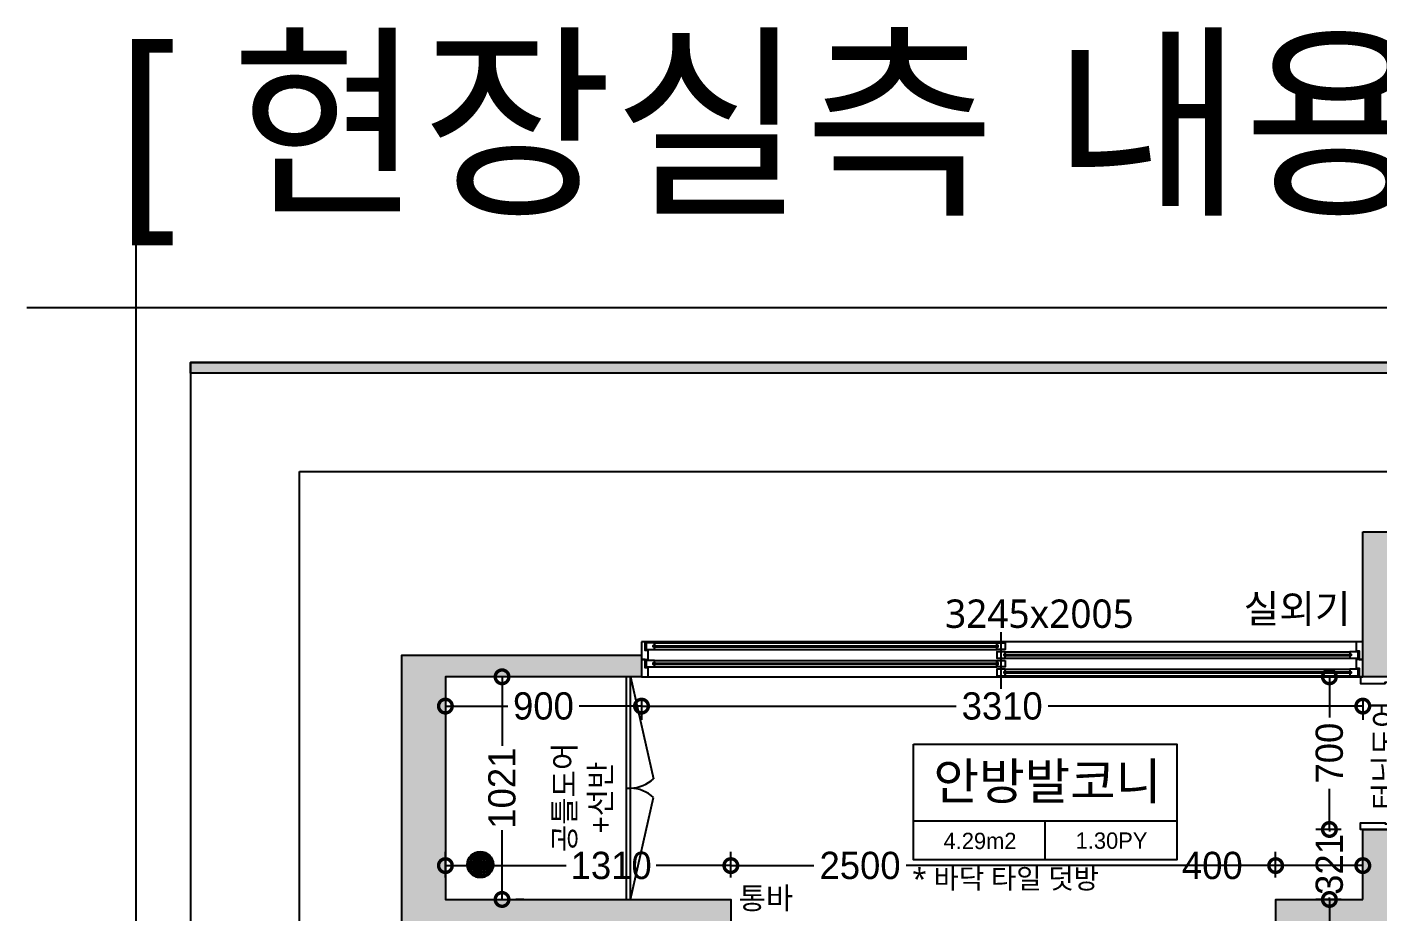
# Model space of a CAD drawing. Header units: millimetres. Extents: x 43335 to 261478, y -4312 to 41218.
# Drawn here: x 136853 to 143052, y 26975 to 31033 of the extents above; entities that cross this region are included whole.
import ezdxf
from ezdxf.enums import TextEntityAlignment as Align

# ---------------------------------------------------------------- set-up
doc = ezdxf.new("R2010")
doc.units = ezdxf.units.MM
doc.linetypes.add('CONT', pattern=[2, 1, 1])
for name, color, linetype in [('0-ELC TEXT', 7, 'Continuous'), ('03-TEXT', 3, 'Continuous'), ('DIM', 7, 'Continuous'), ('EHP장비', 1, 'Continuous'), ('FORM(YOURNAME)-11', 1, 'Continuous'), ('P-门', 4, 'Continuous'), ('S-DIM', 7, 'Continuous'), ('문자선', 3, 'Continuous'), ('벽1', 2, 'Continuous'), ('인테리어_가구_제작', 6, 'Continuous'), ('인테리어_기타', 8, 'Continuous'), ('인테리어_해치_벽체', 8, 'Continuous'), ('평면_가구', 6, 'Continuous')]:
    doc.layers.add(name, color=color, linetype=linetype)
doc.styles.add('YOURNAME', font='HANDotum.ttf')
doc.styles.add('넥슨고딕', font='HANDotum.ttf')
doc.styles.add('돋움', font='malgun.ttf')
doc.styles.add('스타일1', font='HANDotum.ttf')
doc.styles.add('코레일둥고', font='HANDotum.ttf')
doc.dimstyles.new('50', dxfattribs={"dimscale": 50, "dimtxt": 2.5, "dimasz": 2.5, "dimexe": 1.25, "dimexo": 2, "dimtad": 0, "dimdec": 0, "dimtxsty": '스타일1', "dimblk": 'DOTSMALL', "dimcen": 2.5, "dimclrd": 1, "dimclre": 1, "dimclrt": 2, "dimadec": 0, "dimazin": 0, "dimtfac": 1, "dimtdec": 0, "dimtix": 1, "dimtmove": 0, "dimatfit": 3, "dimldrblk": 'DOTSMALL', "dimfxl": 1.25, "dimarcsym": 0})

# ---------------------------------------------------------------- blocks, each defined once
blk = doc.blocks.new('FORM-ELEVATION')
at = {"layer": 'FORM(YOURNAME)-11'}
h = blk.add_hatch(color=256, dxfattribs=at)
h.dxf.hatch_style = 1
h.paths.add_polyline_path([(-10309, 35708), (71691, 35708), (71691, 35508), (-10309, 35508)])
h.paths.add_polyline_path([(-10309, -21492), (71691, -21492), (71691, -21692), (-10309, -21692)])
at = {"layer": 'Defpoints', "color": 1}
blk.add_lwpolyline([(-11309, 38708), (-11309, 36708), (-13309, 36708)], dxfattribs=at)
at = {"layer": 'Defpoints', "color": 158}
for points in [[(-10309, -21692), (71691, -21692), (71691, 35708), (-10309, 35708)], [(-8309, 33708), (61071, 33708), (61071, -19692), (-8309, -19692)]]:
    blk.add_lwpolyline(points, close=True, dxfattribs=at)
at = {"layer": 'FORM(YOURNAME)-11', "color": 250}
blk.add_lwpolyline([(-11309, -22692), (72691, -22692), (72691, 36708), (-11309, 36708)], close=True, dxfattribs=at)
at = {"layer": 'FORM(YOURNAME)-11'}
blk.add_lwpolyline([(-10309, 35708), (71691, 35708), (71691, 35508), (-10309, 35508)], close=True, dxfattribs=at)
at = {"layer": 'FORM(YOURNAME)-11', "color": 3, "style": 'YOURNAME'}
for tag, height, p in [('1', 451, (71041, -1219)), ('2', 451, (71041, -1863)), ('3', 451, (71041, -3150)), ('4', 451, (71041, -5081)), ('5', 515, (71041, -7398)), ('6', 515, (71041, -9650)), ('7', 515, (71041, -11903)), ('8', 515, (71041, -14155)), ('9', 515, (71041, -16408)), ('10', 515, (66791, -18596)), ('11', 515, (71041, -18660)), ('12', 515, (66791, -20848)), ('13', 515, (71041, -20848))]:
    blk.add_attdef(tag, text='', height=height, dxfattribs=at).set_placement(p, align=Align.MIDDLE_RIGHT)
blk = doc.blocks.new('_DOTSMALL')
at = {"color": 0, "linetype": 'ByBlock', "const_width": 0.5}
blk.add_lwpolyline([(-0.0625, 0, 1), (0.0625, 0, 1)], format="xyb", close=True, dxfattribs=at)
blk = doc.blocks.new('*D379')
at = {"layer": 'Defpoints', "color": 0, "transparency": 16777216}
for p in [(139032.9, 28053.4), (139032.9, 28053.4), (139032.9, 27032.4)]:
    blk.add_point(p, dxfattribs=at)
at = {"layer": 'S-DIM', "color": 1, "lineweight": -2, "transparency": 16777216}
for p, q in [((139032.9, 28053.4), (139032.9, 27736.4)), ((139132.9, 28053.4), (139095.4, 28053.4)), ((139032.9, 27032.4), (139032.9, 27349.5)), ((139132.9, 27032.4), (139095.4, 27032.4))]:
    blk.add_line(p, q, dxfattribs=at)
at = {"layer": 'S-DIM', "color": 1, "lineweight": -2, "transparency": 16777216, "xscale": 125, "yscale": 125, "zscale": 125}
for p, rotation in [((139032.9, 28053.4), 90), ((139032.9, 27032.4), 270)]:
    blk.add_blockref('_DOTSMALL', p, dxfattribs=dict(at, rotation=rotation))
at = {"layer": 'S-DIM', "color": 2, "transparency": 16777216, "insert": (139032.9, 27542.9), "char_height": 125, "attachment_point": 5, "rotation": 90, "style": '스타일1'}
blk.add_mtext('1021', dxfattribs=at)
blk = doc.blocks.new('*D388')
at = {"layer": 'Defpoints', "color": 0, "transparency": 16777216}
for p in [(138772.9, 28053.4), (139672.9, 28053.4), (139672.9, 27919)]:
    blk.add_point(p, dxfattribs=at)
at = {"layer": 'S-DIM', "color": 1, "lineweight": -2, "transparency": 16777216}
for p, q in [((138772.9, 27953.4), (138772.9, 27856.5)), ((138772.9, 27919), (139058.7, 27919)), ((139672.9, 27919), (139387.2, 27919)), ((139672.9, 27953.4), (139672.9, 27856.5))]:
    blk.add_line(p, q, dxfattribs=at)
at = {"layer": 'S-DIM', "color": 1, "lineweight": -2, "transparency": 16777216, "xscale": 125, "yscale": 125, "zscale": 125, "rotation": 180}
blk.add_blockref('_DOTSMALL', (138772.9, 27919), dxfattribs=at)
at = {"layer": 'S-DIM', "color": 1, "lineweight": -2, "transparency": 16777216, "xscale": 125, "yscale": 125, "zscale": 125}
blk.add_blockref('_DOTSMALL', (139672.9, 27919), dxfattribs=at)
at = {"layer": 'S-DIM', "color": 2, "transparency": 16777216, "insert": (139222.9, 27919), "char_height": 125, "attachment_point": 5, "style": '스타일1'}
blk.add_mtext('900', dxfattribs=at)
blk = doc.blocks.new('*D406')
at = {"layer": 'Defpoints', "color": 0, "transparency": 16777216}
for p in [(139672.9, 28053.4), (142982.9, 28053.4), (142982.9, 27919)]:
    blk.add_point(p, dxfattribs=at)
at = {"layer": 'S-DIM', "color": 1, "lineweight": -2, "transparency": 16777216}
for p, q in [((139672.9, 27953.4), (139672.9, 27856.5)), ((139672.9, 27919), (141116.2, 27919)), ((142982.9, 27919), (141539.6, 27919)), ((142982.9, 27953.4), (142982.9, 27856.5))]:
    blk.add_line(p, q, dxfattribs=at)
at = {"layer": 'S-DIM', "color": 1, "lineweight": -2, "transparency": 16777216, "xscale": 125, "yscale": 125, "zscale": 125, "rotation": 180}
blk.add_blockref('_DOTSMALL', (139672.9, 27919), dxfattribs=at)
at = {"layer": 'S-DIM', "color": 1, "lineweight": -2, "transparency": 16777216, "xscale": 125, "yscale": 125, "zscale": 125}
blk.add_blockref('_DOTSMALL', (142982.9, 27919), dxfattribs=at)
at = {"layer": 'S-DIM', "color": 2, "transparency": 16777216, "insert": (141327.9, 27919), "char_height": 125, "attachment_point": 5, "style": '스타일1'}
blk.add_mtext('3310', dxfattribs=at)
blk = doc.blocks.new('*D407')
at = {"layer": 'Defpoints', "color": 0, "transparency": 16777216}
for p in [(142982.9, 28053.4), (142829.6, 27353.4), (142982.9, 27353.4)]:
    blk.add_point(p, dxfattribs=at)
at = {"layer": 'S-DIM', "color": 1, "lineweight": -2, "transparency": 16777216}
for p, q in [((142882.9, 28053.4), (142767.1, 28053.4)), ((142829.6, 28053.4), (142829.6, 27867.3)), ((142829.6, 27353.4), (142829.6, 27539.6)), ((142882.9, 27353.4), (142767.1, 27353.4))]:
    blk.add_line(p, q, dxfattribs=at)
at = {"layer": 'S-DIM', "color": 1, "lineweight": -2, "transparency": 16777216, "xscale": 125, "yscale": 125, "zscale": 125}
for p, rotation in [((142829.6, 28053.4), 90), ((142829.6, 27353.4), 270)]:
    blk.add_blockref('_DOTSMALL', p, dxfattribs=dict(at, rotation=rotation))
at = {"layer": 'S-DIM', "color": 2, "transparency": 16777216, "insert": (142829.6, 27703.4), "char_height": 125, "attachment_point": 5, "rotation": 90, "style": '스타일1'}
blk.add_mtext('700', dxfattribs=at)
blk = doc.blocks.new('*D408')
at = {"layer": 'Defpoints', "color": 0, "transparency": 16777216}
for p in [(142982.9, 27353.4), (142829.6, 27032.4), (142982.9, 27032.4)]:
    blk.add_point(p, dxfattribs=at)
at = {"layer": 'S-DIM', "color": 1, "lineweight": -2, "transparency": 16777216}
for p, q in [((142829.6, 27353.4), (142829.6, 27478.4)), ((142882.9, 27353.4), (142767.1, 27353.4)), ((142829.6, 27353.4), (142829.6, 27344.7)), ((142882.9, 27032.4), (142767.1, 27032.4)), ((142829.6, 27032.4), (142829.6, 27041.2)), ((142829.6, 27032.4), (142829.6, 26907.4))]:
    blk.add_line(p, q, dxfattribs=at)
at = {"layer": 'S-DIM', "color": 1, "lineweight": -2, "transparency": 16777216, "xscale": 125, "yscale": 125, "zscale": 125}
for p, rotation in [((142829.6, 27353.4), 270), ((142829.6, 27032.4), 90)]:
    blk.add_blockref('_DOTSMALL', p, dxfattribs=dict(at, rotation=rotation))
at = {"layer": 'S-DIM', "color": 2, "transparency": 16777216, "insert": (142829.6, 27192.9), "char_height": 125, "attachment_point": 5, "rotation": 90, "style": '스타일1'}
blk.add_mtext('321', dxfattribs=at)
blk = doc.blocks.new('*D409')
at = {"layer": 'Defpoints', "color": 0, "transparency": 16777216}
for p in [(142982.9, 27187.7), (142582.9, 27032.4), (142982.9, 27032.4)]:
    blk.add_point(p, dxfattribs=at)
at = {"layer": 'S-DIM', "color": 1, "lineweight": -2, "transparency": 16777216}
for p, q in [((142582.9, 27132.4), (142582.9, 27250.2)), ((142982.9, 27132.4), (142982.9, 27250.2)), ((142582.9, 27187.7), (142457.9, 27187.7)), ((142982.9, 27187.7), (142582.9, 27187.7))]:
    blk.add_line(p, q, dxfattribs=at)
at = {"layer": 'S-DIM', "color": 1, "lineweight": -2, "transparency": 16777216, "xscale": 125, "yscale": 125, "zscale": 125, "rotation": 180}
blk.add_blockref('_DOTSMALL', (142582.9, 27187.7), dxfattribs=at)
at = {"layer": 'S-DIM', "color": 1, "lineweight": -2, "transparency": 16777216, "xscale": 125, "yscale": 125, "zscale": 125}
blk.add_blockref('_DOTSMALL', (142982.9, 27187.7), dxfattribs=at)
at = {"layer": 'S-DIM', "color": 2, "transparency": 16777216, "insert": (142292.2, 27187.7), "char_height": 125, "attachment_point": 5, "style": '스타일1'}
blk.add_mtext('400', dxfattribs=at)
blk = doc.blocks.new('*D410')
at = {"layer": 'Defpoints', "color": 0, "transparency": 16777216}
for p in [(140082.9, 27187.7), (140082.9, 27032.4), (142582.9, 27032.4)]:
    blk.add_point(p, dxfattribs=at)
at = {"layer": 'S-DIM', "color": 1, "lineweight": -2, "transparency": 16777216}
for p, q in [((140082.9, 27132.4), (140082.9, 27250.2)), ((142582.9, 27132.4), (142582.9, 27250.2)), ((140082.9, 27187.7), (140464.4, 27187.7)), ((142582.9, 27187.7), (140887.1, 27187.7))]:
    blk.add_line(p, q, dxfattribs=at)
at = {"layer": 'S-DIM', "color": 1, "lineweight": -2, "transparency": 16777216, "xscale": 125, "yscale": 125, "zscale": 125, "rotation": 180}
blk.add_blockref('_DOTSMALL', (140082.9, 27187.7), dxfattribs=at)
at = {"layer": 'S-DIM', "color": 1, "lineweight": -2, "transparency": 16777216, "xscale": 125, "yscale": 125, "zscale": 125}
blk.add_blockref('_DOTSMALL', (142582.9, 27187.7), dxfattribs=at)
at = {"layer": 'S-DIM', "color": 2, "transparency": 16777216, "insert": (140675.8, 27187.7), "char_height": 125, "attachment_point": 5, "style": '스타일1'}
blk.add_mtext('2500', dxfattribs=at)
blk = doc.blocks.new('*D411')
at = {"layer": 'Defpoints', "color": 0, "transparency": 16777216}
for p in [(138772.9, 27187.7), (138772.9, 27032.4), (140082.9, 27032.4)]:
    blk.add_point(p, dxfattribs=at)
at = {"layer": 'S-DIM', "color": 1, "lineweight": -2, "transparency": 16777216}
for p, q in [((138772.9, 27132.4), (138772.9, 27250.2)), ((140082.9, 27132.4), (140082.9, 27250.2)), ((138772.9, 27187.7), (139327.7, 27187.7)), ((140082.9, 27187.7), (139739.7, 27187.7))]:
    blk.add_line(p, q, dxfattribs=at)
at = {"layer": 'S-DIM', "color": 1, "lineweight": -2, "transparency": 16777216, "xscale": 125, "yscale": 125, "zscale": 125, "rotation": 180}
blk.add_blockref('_DOTSMALL', (138772.9, 27187.7), dxfattribs=at)
at = {"layer": 'S-DIM', "color": 1, "lineweight": -2, "transparency": 16777216, "xscale": 125, "yscale": 125, "zscale": 125}
blk.add_blockref('_DOTSMALL', (140082.9, 27187.7), dxfattribs=at)
at = {"layer": 'S-DIM', "color": 2, "transparency": 16777216, "insert": (139533.7, 27187.7), "char_height": 125, "attachment_point": 5, "style": '스타일1'}
blk.add_mtext('1310', dxfattribs=at)
blk = doc.blocks.new('ahsuehd')
at = {"layer": 'P-门', "ltscale": 15}
for p, q in [((46210.1, -11757.9), (46210.1, -11761.9)), ((47789, -11757.9), (47789, -11761.9)), ((46210.1, -11837.9), (46210.1, -11841.9)), ((47789, -11837.9), (47789, -11841.9)), ((47820, -11797.9), (47820, -11801.9)), ((47823.5, -11794.1), (47826.2, -11795.5)), ((47826.2, -11795.5), (47826.7, -11796.5)), ((47826.7, -11796.5), (47827.3, -11797.9)), ((49408.9, -11801.9), (49408.9, -11797.9)), ((47820, -11877.9), (47820, -11881.9)), ((47823.5, -11874.1), (47826.2, -11875.5)), ((47823.5, -11885.7), (47826.2, -11884.3)), ((47826.2, -11875.5), (47826.7, -11876.5)), ((47826.2, -11884.3), (47826.7, -11883.3)), ((47826.7, -11876.5), (47827.3, -11877.9)), ((47826.7, -11883.3), (47827.3, -11881.9)), ((49408.9, -11881.9), (49408.9, -11877.9))]:
    blk.add_line(p, q, dxfattribs=at)
for points in [[(47804.5, -11955.2), (47804.5, -11695.2)], [(46154.5, -11740), (46154.5, -11820), (46184.5, -11820), (46184.5, -11781.1), (46184.5, -11779), (46171.9, -11779), (46171.9, -11740), (46154.5, -11740)], [(49434.5, -11740), (46171.9, -11740)], [(46210.1, -11757.9), (47789, -11757.9)], [(46210.1, -11761.9), (47789, -11761.9)], [(46213.6, -11744.9), (47785.5, -11744.9)], [(46213.6, -11754.1), (46216.3, -11755.5), (46216.8, -11756.5), (46217.4, -11757.9)], [(46213.6, -11765.7), (46216.3, -11764.3), (46216.8, -11763.3), (46217.4, -11761.9)], [(46213.6, -11774.9), (47785.5, -11774.9)], [(47785.5, -11754.1), (47782.7, -11755.5), (47782.2, -11756.5), (47781.7, -11757.9)], [(47785.5, -11765.7), (47782.7, -11764.3), (47782.2, -11763.3), (47781.7, -11761.9)], [(49464.5, -11820), (49464.5, -11740), (49434.5, -11740), (49434.5, -11778.9), (49434.5, -11781), (49447, -11781), (49447, -11820), (49464.5, -11820)], [(46154.5, -11820), (46154.5, -11900), (46184.5, -11900), (46184.5, -11861.1), (46184.5, -11859), (46171.9, -11859), (46171.9, -11820), (46154.5, -11820)], [(46210.1, -11837.9), (47789, -11837.9)], [(46213.6, -11824.9), (47785.5, -11824.9)], [(46213.6, -11834.1), (46216.3, -11835.5), (46216.8, -11836.5), (46217.4, -11837.9)], [(47785.5, -11834.1), (47782.7, -11835.5), (47782.2, -11836.5), (47781.7, -11837.9)], [(47820, -11797.9), (49408.9, -11797.9)], [(47820, -11801.9), (49408.9, -11801.9)], [(47823.5, -11784.9), (49405.4, -11784.9)], [(47823.5, -11805.7), (47826.2, -11804.3), (47826.7, -11803.3), (47827.3, -11801.9)], [(47823.5, -11814.9), (49405.4, -11814.9)], [(49405.4, -11794.1), (49402.7, -11795.5), (49402.1, -11796.5), (49401.6, -11797.9)], [(49405.4, -11805.7), (49402.7, -11804.3), (49402.1, -11803.3), (49401.6, -11801.9)], [(49464.5, -11900), (49464.5, -11820), (49434.5, -11820), (49434.5, -11858.9), (49434.5, -11861), (49447, -11861), (49447, -11900), (49464.5, -11900)], [(46184.5, -11900), (49447, -11900)], [(46210.1, -11841.9), (47789, -11841.9)], [(46213.6, -11845.7), (46216.3, -11844.3), (46216.8, -11843.3), (46217.4, -11841.9)], [(46213.6, -11854.9), (47785.5, -11854.9)], [(47785.5, -11845.7), (47782.7, -11844.3), (47782.2, -11843.3), (47781.7, -11841.9)], [(47820, -11877.9), (49408.9, -11877.9)], [(47820, -11881.9), (49408.9, -11881.9)], [(47823.5, -11864.9), (49405.4, -11864.9)], [(47823.5, -11894.9), (49405.4, -11894.9)], [(49405.4, -11874.1), (49402.7, -11875.5), (49402.1, -11876.5), (49401.6, -11877.9)], [(49405.4, -11885.7), (49402.7, -11884.3), (49402.1, -11883.3), (49401.6, -11881.9)]]:
    blk.add_lwpolyline(points, dxfattribs=at)
for points in [[(46175.6, -11744.9), (46175.6, -11774.9), (46213.6, -11774.9), (46213.6, -11764.9), (46208, -11763.1), (46208, -11756.7), (46213.6, -11754.9), (46213.6, -11744.9)], [(47823.5, -11744.9), (47823.5, -11774.9), (47785.5, -11774.9), (47785.5, -11764.9), (47791, -11763.1), (47791, -11756.7), (47785.5, -11754.9), (47785.5, -11744.9)], [(46175.6, -11824.9), (46175.6, -11854.9), (46213.6, -11854.9), (46213.6, -11844.9), (46208, -11843.1), (46208, -11836.7), (46213.6, -11834.9), (46213.6, -11824.9)], [(47823.5, -11804.9), (47817.9, -11803.1), (47817.9, -11796.7), (47823.5, -11794.9), (47823.5, -11784.9), (47785.5, -11784.9), (47785.5, -11814.9), (47823.5, -11814.9)], [(47823.5, -11824.9), (47823.5, -11854.9), (47785.5, -11854.9), (47785.5, -11844.9), (47791, -11843.1), (47791, -11836.7), (47785.5, -11834.9), (47785.5, -11824.9)], [(49443.4, -11814.9), (49443.4, -11784.9), (49405.4, -11784.9), (49405.4, -11794.9), (49410.9, -11796.7), (49410.9, -11803.1), (49405.4, -11804.9), (49405.4, -11814.9)], [(47823.5, -11884.9), (47817.9, -11883.1), (47817.9, -11876.7), (47823.5, -11874.9), (47823.5, -11864.9), (47785.5, -11864.9), (47785.5, -11894.9), (47823.5, -11894.9)], [(49443.4, -11894.9), (49443.4, -11864.9), (49405.4, -11864.9), (49405.4, -11874.9), (49410.9, -11876.7), (49410.9, -11883.1), (49405.4, -11884.9), (49405.4, -11894.9)], [(49674.5, -11930), (49674.5, -11900), (49454.5, -11900), (49454.5, -11930), (49567.5, -11930), (49567.5, -11925), (49631.5, -11925), (49631.5, -11930)], [(49674.5, -12570), (49674.5, -12600), (49454.5, -12600), (49454.5, -12570), (49567.5, -12570), (49567.5, -12575), (49631.5, -12575), (49631.5, -12570)]]:
    blk.add_lwpolyline(points, close=True, dxfattribs=at)
blk = doc.blocks.new('aheishxsdfe')
at = {"layer": '벽1'}
blk.add_lwpolyline([(49464.5, 48718.4), (49664.5, 48718.4), (49664.5, 48053.4), (49464.5, 48053.4)], close=True, dxfattribs=at)
for points in [[(46154.5, 48153.4), (46154.5, 48053.4), (45254.5, 48053.4), (45254.5, 47032.4), (46564.5, 47032.4), (46564.5, 46807.4), (45254.5, 46807.4), (45254.5, 40158.4), (46054.5, 40158.4), (46054.5, 39958.4), (45254.5, 39958.4), (45254.5, 38658.4), (45604.5, 38658.4), (45604.5, 37528.4), (45929.5, 37528.4), (45929.5, 37328.4), (45404.5, 37328.4), (45404.5, 38458.4), (45054.5, 38458.4), (45054.5, 48153.4), (46154.5, 48153.4)], [(49464.5, 47032.4), (49464.5, 47353.4), (49664.5, 47353.4), (49664.5, 47053.8), (50114.5, 47053.8), (50114.5, 46808.8), (49664.5, 46808.8), (49664.5, 42668.4), (49464.5, 42668.4), (49464.5, 46807.4), (49064.5, 46807.4), (49064.5, 47032.4), (49464.5, 47032.4)]]:
    blk.add_lwpolyline(points, dxfattribs=at)
blk = doc.blocks.new('sheisxefavb')
at = {"layer": '인테리어_해치_벽체'}
h = blk.add_hatch(color=256, dxfattribs=at)
h.dxf.hatch_style = 1
h.paths.add_polyline_path([(151722.9, -861.6), (151722.9, -1141.6), (152672.9, -1141.6), (152672.9, -1216.6), (152782.9, -1216.6), (152782.9, -1344.1), (152982.9, -1344.1), (152982.9, -1015.7), (152872.9, -1015.7), (152872.9, 2677.4), (154162.9, 2677.4), (154162.9, 8282.4), (153342.9, 8282.4), (153342.9, 8177.4), (153962.9, 8177.4), (153962.9, 7032.4), (153332.9, 7032.4), (153332.9, 6807.4), (153962.9, 6807.4), (153962.9, 2877.4), (151922.9, 2877.4), (151922.9, 2677.4), (152672.9, 2677.4), (152672.9, 1318.4), (151372.9, 1318.4), (151372.9, 1118.4), (152672.9, 1118.4), (152672.9, -661.6), (150472.9, -661.6), (150472.9, 1118.4), (150572.9, 1118.4), (150572.9, 1318.4), (150272.9, 1318.4), (150272.9, -661.6), (149917.9, -661.6), (149917.9, -861.6)])
h.paths.add_polyline_path([(142982.9, 8718.4), (143182.9, 8718.4), (143182.9, 8053.4), (142982.9, 8053.4)])
h.paths.add_polyline_path([(139672.9, 8153.4), (139672.9, 8053.4), (138772.9, 8053.4), (138772.9, 7032.4), (140082.9, 7032.4), (140082.9, 6807.4), (138772.9, 6807.4), (138772.9, 158.4), (139572.9, 158.4), (139572.9, -41.6), (138772.9, -41.6), (138772.9, -1341.6), (139122.9, -1341.6), (139122.9, -2471.6), (139447.9, -2471.6), (139447.9, -2671.6), (138922.9, -2671.6), (138922.9, -1541.6), (138572.9, -1541.6), (138572.9, 8153.4)])
h.paths.add_polyline_path([(140472.9, 368.4), (140472.9, -2471.6), (140937.9, -2471.6), (140937.9, -2671.6), (140472.9, -2671.6), (140475, -4102.7), (141272.9, -4102.7), (141272.9, -4302.7), (140272.9, -4302.6), (140272.9, -2671.6), (139947.9, -2671.6), (139947.9, -2471.6), (140272.9, -2471.6), (140272.9, 368.4)])
h.paths.add_polyline_path([(140272.9, 1068.4), (140272.9, 1318.4), (141802.9, 1318.4), (141802.9, 2668.4), (140127.9, 2668.4), (140127.9, 2868.4), (142002.9, 2868.4), (142002.9, 1318.4), (142442.9, 1318.4), (142442.9, 1118.4), (140472.9, 1118.4), (140472.9, 1068.4)])
h.paths.add_polyline_path([(152982.9, -2344.1), (152982.9, -2671.6), (152083.1, -2671.6), (152083.1, -2471.6), (152782.9, -2471.6), (152782.9, -2344.1)])
h.paths.add_polyline_path([(149083.1, -2471.6), (149083.1, -4301.6), (148282.9, -4301.6), (148282.9, -4101.6), (148883.1, -4101.6), (148883.1, -2671.6), (148282.9, -2671.6), (148282.9, 1318.4), (148482.9, 1318.4), (148482.9, -2471.6)])
h.paths.add_polyline_path([(145512.9, -2471.6), (146282.9, -2471.7), (146282.9, -2671.5), (145512.9, -2671.5)])
h.paths.add_polyline_path([(145012.9, -2671.5), (144433.1, -2671.5), (144433.1, -3201.6), (143663.1, -3201.6), (143663.1, -4201.6), (144582.9, -4201.6), (144582.9, -4061.6), (144682.9, -4061.6), (144682.9, -4301.6), (143472.9, -4302.7), (143472.9, 1118.4), (143422.9, 1118.4), (143422.9, 1318.4), (145842.9, 1318.4), (145842.9, 1118.4), (143672.9, 1118.4), (143672.9, -2471.6), (145012.9, -2471.6)])
h.paths.add_polyline_path([(150942.9, 2677.4), (150742.9, 2677.4), (150742.9, 8032.4), (150712.9, 8032.4), (150712.9, 8282.4), (150942.9, 8282.4)], flags=17)
h.paths.add_polyline_path([(147912.9, 6808.8), (147462.9, 6808.8), (147462.9, 7053.8), (147912.9, 7053.8), (147912.9, 8718.4), (148112.9, 8718.4), (148112.9, 7032.4), (148582.9, 7032.4), (148582.9, 6807.4), (148112.9, 6807.4), (148112.9, 2877.4), (149762.9, 2877.4), (149762.9, 2677.4), (147912.9, 2677.4)])
h.paths.add_polyline_path([(142982.9, 7032.4), (142982.9, 7353.4), (143182.9, 7353.4), (143182.9, 7053.8), (143632.9, 7053.8), (143632.9, 6808.8), (143182.9, 6808.8), (143182.9, 2668.4), (142982.9, 2668.4), (142982.9, 6807.4), (142582.9, 6807.4), (142582.9, 7032.4)])
at = {"layer": 'DIM'}
blk.add_blockref('aheishxsdfe', (93518.5, -40000), dxfattribs=at)
blk = doc.blocks.new('suegusiexbsdifs')
at = {"layer": '인테리어_해치_벽체'}
h = blk.add_hatch(dxfattribs=at)
h.set_pattern_fill('ANSI31', color=256, scale=10, angle=450)
h.paths.add_polyline_path([(139122.9, -1341.6), (139722.9, -1341.6), (139722.9, -1411.6), (139122.9, -1411.6)])
h.paths.add_polyline_path([(138772.9, -1341.6), (138772.9, -736.6), (138902.9, -736.6), (138902.9, -1341.6)])
h.paths.add_polyline_path([(140227.9, 6807.4), (140227.9, 3768.4), (140127.9, 3768.4), (140127.9, 6807.4)])
edge = h.paths.add_edge_path()
edge.add_arc((147512.9, 3177.4), 500, 180, 270)
edge.add_line((147512.9, 2677.4), (147912.9, 2677.4))
edge.add_line((147912.9, 2677.4), (147912.9, 2777.4))
edge.add_line((147912.9, 2777.4), (147512.9, 2777.4))
edge.add_arc((147512.9, 3177.4), 400, 180, 270, ccw=False)
edge.add_line((147112.9, 3177.4), (147012.9, 3177.4))
edge = h.paths.add_edge_path()
edge.add_arc((147512.9, 3777.4), 500, 90, 180, ccw=False)
edge.add_line((147512.9, 4277.4), (147912.9, 4277.4))
edge.add_line((147912.9, 4277.4), (147912.9, 4177.4))
edge.add_line((147912.9, 4177.4), (147512.9, 4177.4))
edge.add_arc((147512.9, 3777.4), 400, 90, 180)
edge.add_line((147112.9, 3777.4), (147012.9, 3777.4))
h.paths.add_polyline_path([(148482.9, 1318.4), (148832.9, 1318.4), (148832.9, 1218.4), (148482.9, 1218.4)])
h.paths.add_polyline_path([(149782.9, 1318.4), (150272.9, 1318.4), (150272.9, 1218.4), (149782.9, 1218.4)])
h.paths.add_polyline_path([(148482.9, -661.6), (148832.9, -661.6), (148832.9, -861.6), (148482.9, -861.6)])
h.paths.add_polyline_path([(149782.9, -661.6), (149917.9, -661.6), (149917.9, -861.6), (149782.9, -861.6)])
h.paths.add_polyline_path([(151922.9, -661.6), (151922.9, 68.4), (151852.9, 68.4), (151852.9, -661.6)])
h.paths.add_polyline_path([(151852.9, -661.6), (151147.9, -661.6), (151147.9, -531.6), (151852.9, -531.6)])
h.paths.add_polyline_path([(153342.9, 8177.4), (153962.9, 8177.4), (153962.9, 8032.4), (153342.9, 8032.4)])

msp = doc.modelspace()

# ---------------------------------------------------------------- hatches: boundary and pattern name
at = {"layer": 'DIM'}
h = msp.add_hatch(dxfattribs=at)
h.set_pattern_fill('ANGLE', color=256)
h.set_pattern_definition([(0, (0, 0), (0, 6.985), [5.08, -1.905]), (90, (0, 0), (-6.985, 4e-16), [5.08, -1.905])])
edge = h.paths.add_edge_path()
edge.add_arc((138932.9, 27192.4), 60, 0, 360)

# ---------------------------------------------------------------- linework, layer by layer
at = {"layer": '인테리어_가구_제작', "color": 8, "linetype": 'CONT', "ltscale": 200}
for p, q in [((139622.9, 28053.4), (139728, 27586.1)), ((139622.9, 27032.4), (139728, 27499.8))]:
    msp.add_line(p, q, dxfattribs=at)
msp.add_circle((138932.9, 27192.4), 60, dxfattribs=at)
for centre, start, end in [((139619, 27702.2), 271.43293, 313.1988), ((139619, 27383.7), 46.8012, 88.56707)]:
    msp.add_arc(centre, 159.3, start, end, dxfattribs=at)
at = {"layer": '인테리어_기타', "color": 152, "true_color": 0x2776bb}
msp.add_line((141525.2, 27214.5), (141525.2, 27391.3), dxfattribs=at)
msp.add_lwpolyline([(140921.6, 27745.1), (142128.8, 27745.1), (142128.8, 27391.3), (140921.6, 27391.3)], close=True, dxfattribs=at)
msp.add_lwpolyline([(142128.8, 27391.3), (142128.8, 27214.5), (140921.6, 27214.5), (140921.6, 27391.3)], dxfattribs=at)
at = {"layer": '평면_가구'}
for points in [[(139622.9, 27032.4), (139622.9, 28053.4), (139602.9, 28053.4), (139602.9, 27032.4), (139622.9, 27032.4)], [(139602.9, 27542.9), (139622.9, 27542.9)]]:
    msp.add_lwpolyline(points, dxfattribs=at)

# ---------------------------------------------------------------- block references
at = {"layer": 'DIM'}
for name, p in [('ahsuehd', (93518.5, 39953.5)), ('sheisxefavb', (0, 20000)), ('suegusiexbsdifs', (0, 20000))]:
    msp.add_blockref(name, p, dxfattribs=at)
at = {"layer": '인테리어_가구_제작', "color": 8, "linetype": 'CONT', "ltscale": 200, "xscale": 0.25, "yscale": 0.25, "zscale": 0.25}
msp.add_blockref('FORM-ELEVATION', (140180.1, 20568.1), dxfattribs=at)

# ---------------------------------------------------------------- texts
at = {"layer": '0-ELC TEXT', "style": '코레일둥고'}
for s, p in [('터닝도어', (143131.2, 27442.5)), ('공틀도어', (139369.2, 27249.3)), ('+선반', (139534.3, 27335.3))]:
    msp.add_text(s, height=100, rotation=90, dxfattribs=at).set_placement(p)
msp.add_text('통바', height=100, dxfattribs=at).set_placement((140118.1, 26988.3))
at = {"layer": '03-TEXT'}
for s, height, style, p in [('[ 현장실측 내용]', 699.05, '코레일둥고', (140419.7, 30242.6)), ('안방발코니', 166.67, '코레일둥고', (141535.3, 27491.6)), ('1.30PY', 75, '넥슨고딕', (141829.7, 27264.7)), ('4.29m2', 75, '넥슨고딕', (141226.2, 27263.3))]:
    msp.add_text(s, height=height, dxfattribs=dict(at, style=style)).set_placement(p, align=Align.CENTER)
at = {"layer": 'EHP장비', "insert": (142926.3, 28431), "char_height": 130.2, "attachment_point": 3, "style": '돋움'}
msp.add_mtext_dynamic_manual_height_columns('실외기', width=1361.317, gutter_width=276.6, heights=[390.6], dxfattribs=at)
at = {"layer": '문자선', "insert": (140915.3, 27174.8), "char_height": 92.49, "attachment_point": 1, "style": '돋움'}
msp.add_mtext_dynamic_manual_height_columns('* 바닥 타일 덧방', width=1664.413, gutter_width=137.5, heights=[235.5], dxfattribs=at)
at = {"layer": '인테리어_기타', "color": 152, "true_color": 0x2776bb, "insert": (141931.7, 28408), "char_height": 130.2, "attachment_point": 3, "style": '돋움'}
msp.add_mtext_dynamic_manual_height_columns('3245x2005', width=1361.317, gutter_width=276.6, heights=[390.6], dxfattribs=at)

# ---------------------------------------------------------------- dimensions: what is measured, and where the dimension line sits
at = {"layer": 'S-DIM'}
for base, p1, p2, picture, middle in [((139032.9, 28053.4), (139032.9, 27032.4), (139032.9, 28053.4), '*D379', (139032.9, 27542.9)), ((142829.6, 27353.4), (142982.9, 28053.4), (142982.9, 27353.4), '*D407', (142829.6, 27703.4)), ((142829.6, 27032.4), (142982.9, 27353.4), (142982.9, 27032.4), '*D408', (142829.6, 27192.9))]:
    dim = msp.add_linear_dim(base=base, p1=p1, p2=p2, angle=90, dimstyle='50', dxfattribs=at)
    dim.commit()
    dim.dimension.update_dxf_attribs({"geometry": picture, "text_midpoint": middle})
for base, p1, p2, picture, middle in [((139672.9, 27919), (138772.9, 28053.4), (139672.9, 28053.4), '*D388', (139222.9, 27919)), ((142982.9, 27919), (139672.9, 28053.4), (142982.9, 28053.4), '*D406', (141327.9, 27919))]:
    dim = msp.add_linear_dim(base=base, p1=p1, p2=p2, dimstyle='50', dxfattribs=at)
    dim.commit()
    dim.dimension.update_dxf_attribs({"geometry": picture, "text_midpoint": middle})
for base, p1, p2, picture, middle in [((138772.9, 27187.7), (140082.9, 27032.4), (138772.9, 27032.4), '*D411', (139533.7, 27187.7)), ((140082.9, 27187.7), (142582.9, 27032.4), (140082.9, 27032.4), '*D410', (140675.8, 27187.7)), ((142982.9, 27187.7), (142582.9, 27032.4), (142982.9, 27032.4), '*D409', (142292.2, 27187.7))]:
    dim = msp.add_linear_dim(base=base, p1=p1, p2=p2, dimstyle='50', dxfattribs=at)
    dim.commit()
    dim.dimension.update_dxf_attribs({"geometry": picture, "text_midpoint": middle, "dimtype": 160})

doc.saveas('drawing.dxf')
